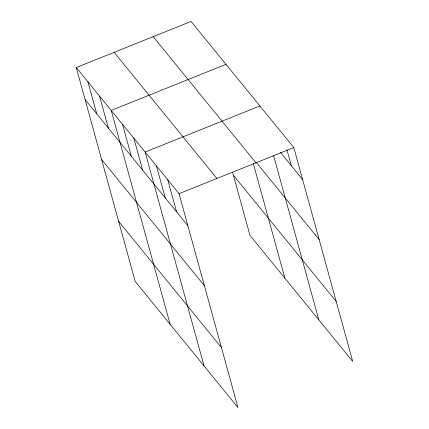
<?xml version="1.0" encoding="UTF-8"?>
<svg xmlns="http://www.w3.org/2000/svg" width="429" height="429" viewBox="0 0 429 429"><rect width="100%" height="100%" fill="white"/><g stroke="black" fill="none" stroke-linecap="round" stroke-linejoin="round"><path stroke-width="0.64" d="M76.271 67.525L179.043 193.672L237.956 407.55L135.183 281.403L76.271 67.525L191.044 21.45L293.817 147.597L352.729 361.475L249.957 235.328L232.539 172.088M225.986 64.339L111.213 110.414L170.125 324.292M259.899 105.968L145.131 152.043L204.043 365.921M179.043 193.672L293.817 147.597M280.443 152.365L302.633 179.601M256.36 162.532L319.165 239.623M153.169 36.653L255.941 162.8M233.424 175.311L336.197 301.458M114.146 52.322L216.918 178.469M85.087 99.528L187.859 225.675M101.619 159.545L204.392 285.693M118.651 221.385L221.423 347.533M286.921 149.726L291.329 165.728M273.466 155.212L318.811 319.846M253.287 163.449L284.899 278.217M167.739 179.794L176.555 211.803M156.435 165.921L165.251 197.925M133.827 138.165L142.637 170.174M122.517 124.292L131.333 156.295M99.566 96.117L108.381 128.121M87.918 81.821L96.734 113.824"/></g></svg>
